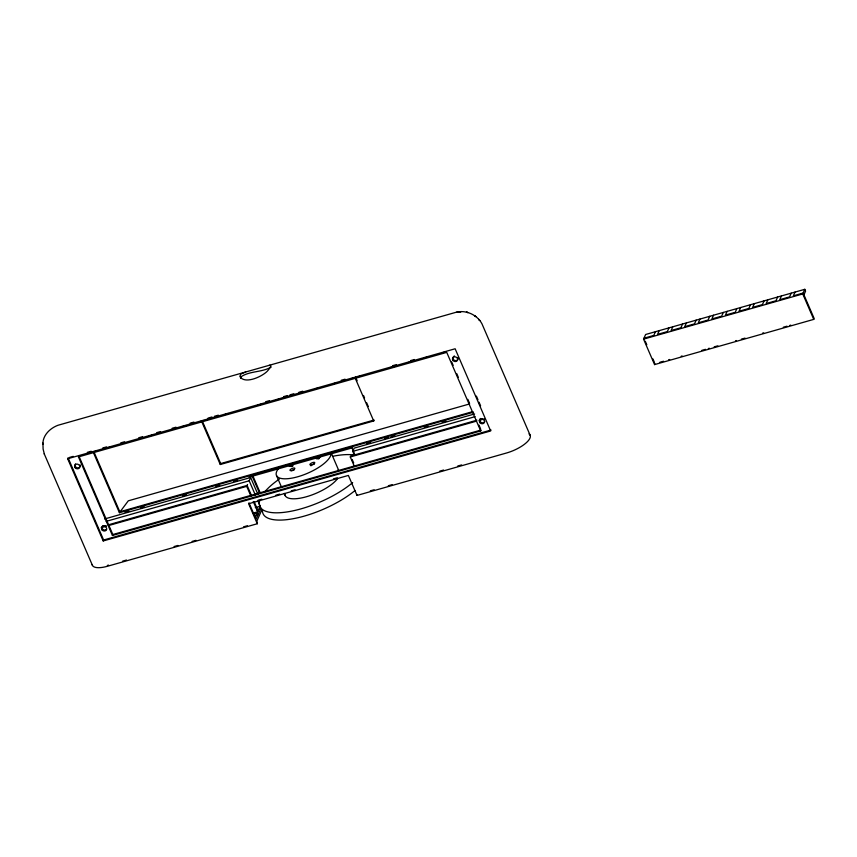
<?xml version="1.0" encoding="UTF-8"?>
<svg xmlns="http://www.w3.org/2000/svg" width="857" height="857" viewBox="0 0 857 857"><rect width="100%" height="100%" fill="white"/><g stroke="black" fill="none" stroke-linecap="round" stroke-linejoin="round"><path stroke-width="1.29" d="M240.624 378.301L240.753 376.994C249.28 370.835 261.942 372.538 271.176 367.064M42.957 443.015L42.893 444.247C42.668 435.26 50.102 428.189 58.008 425.265L456.974 312.023C466.733 310.052 477.253 314.99 481.945 323.785L530.247 435.506M42.936 443.551L43.107 449.047L44.382 454.21M67.671 458.752L68.089 457.82L103.622 540.017L103.204 540.949L490.665 430.964L455.131 348.767L67.671 458.752L103.204 540.949M112.428 535.475L78.458 456.91L78.876 455.978L112.835 534.543L112.428 535.475L480.702 430.942L481.109 430.01L112.835 534.543M473.567 412.196L119.412 512.722L128.293 500.82L469.7 403.915M220.678 463.583L374.134 420.026L373.716 420.958L220.27 464.515L220.678 463.583L202.627 421.826M250.705 495.614L246.709 486.358L247.534 484.494M255.472 495.314L249.183 480.777L250.63 477.52L104.629 518.956M255.643 516.46L257.293 512.743L253.629 513.782M252.815 513.193L257.711 511.811L258.118 510.879L254.122 501.624M258.535 509.947L260.185 506.219L258.086 501.377M260.989 508.18L256.125 519.171L248.948 502.855M261.781 510.001L256.907 520.992L257.282 523.745L107.671 566.209A21.136 7.381 -23.4 0 1 92.202 564.57M354.284 466.219L350.288 456.963L350.695 456.031L476.931 420.198M354.327 455.013L352.763 451.371L354.209 448.115L474.617 413.942M528.994 433.953A21.136 7.381 -23.4 0 1 525.727 443.24A21.136 7.381 -23.4 0 1 506.637 452.967L357.026 495.432L357.433 494.5M795.017 292.098L793.368 295.815L803.148 293.04L814.15 318.483L813.754 319.382L654.566 364.6L643.564 339.147L645.621 334.498L804.798 289.312L805.58 291.134L803.93 294.862M655.412 331.723L653.762 335.441L643.971 338.226M659.204 330.641L657.555 334.369L667.335 331.595L668.985 327.867M654.566 364.6L654.973 363.668M672.788 326.785L671.138 330.513L680.919 327.738L682.568 324.01M686.371 322.928L684.722 326.656L694.502 323.882L696.152 320.154M699.944 319.083L698.294 322.8L708.086 320.025L709.735 316.297M713.527 315.226L711.878 318.943L721.658 316.169L723.308 312.451M727.111 311.37L725.461 315.087L735.242 312.312L736.891 308.595M740.694 307.513L739.045 311.241L748.825 308.456L750.475 304.738M754.278 303.657L752.628 307.384L762.409 304.61L764.058 300.882M767.851 299.8L766.201 303.528L775.992 300.753L777.642 297.025M781.434 295.944L779.784 299.671L789.565 296.897L791.215 293.169M813.754 319.382L802.752 293.94L804.798 289.312M245.68 371.992L240.892 374.027L239.821 376.448C244.759 384.75 262.296 376.544 267.405 371.081C268.38 369.945 273.137 364.579 269.291 365.296M69.374 457.456L73.22 456.363M87.35 452.346L91.206 451.253M102.765 447.975L106.622 446.883M120.751 442.865L124.597 441.773M138.727 437.766L142.583 436.674M156.713 432.656L160.57 431.564M172.128 428.286L175.974 427.193M190.104 423.187L193.961 422.083M208.09 418.077L211.947 416.984M214.496 416.256L218.331 415.174M265.649 401.74L269.484 400.648M283.549 396.662L287.384 395.57M289.945 394.841L293.78 393.759M298.9 392.302L302.735 391.21M341.225 380.283L345.082 379.19M392.602 365.703L396.459 364.611M410.589 360.604L414.434 359.512M91.667 452.357L95.502 451.264M107.007 447.997L110.842 446.904M149.204 436.02L153.039 434.928M182.455 426.582L186.29 425.49M200.356 421.505L204.191 420.412M206.751 419.684L210.586 418.602M224.652 414.606L228.487 413.513M257.893 405.168L261.728 404.075M275.793 400.09L279.639 398.998M282.189 398.269L286.024 397.177M315.44 388.832L319.275 387.75M333.341 383.754L337.176 382.661M351.241 378.676L355.077 377.583M357.637 376.855L361.472 375.762M390.888 367.417L394.723 366.335M408.789 362.34L412.624 361.247M424.129 357.98L427.964 356.898M442.03 352.902L445.865 351.809M78.458 456.91L446.733 352.377L480.702 430.942M643.564 339.147L802.752 293.94M472.668 411.639L119.819 511.79L93.949 451.928M125.09 512.336L128.925 511.254M140.43 507.987L144.265 506.894M182.627 495.999L186.462 494.918M215.878 486.572L219.713 485.48M233.779 481.484L237.614 480.402M249.119 477.135L352.698 447.729M366.764 443.733L370.599 442.651M384.664 438.655L388.5 437.563M391.06 436.845L394.895 435.752M424.311 427.407L428.146 426.315M442.212 422.319L446.047 421.237M659.869 362.275L663.532 361.236M668.556 359.811L669.681 359.49M681.176 356.233L682.14 355.955M701.829 350.363L705.504 349.324M708.343 348.52L709.296 348.253M714.192 346.86L717.855 345.821M735.499 340.807L736.463 340.54M741.359 339.147L745.022 338.108M762.666 333.105L763.63 332.827M783.319 327.235L786.983 326.196M789.833 325.392L790.786 325.114M106.236 521.356L249.183 480.777M352.763 451.371L475.132 416.641M102.883 526.369L105.454 525.641A2.646 2.314 23.9 0 1 106.097 526.005M108.036 524.913L247.116 485.426L251.626 495.839M479.513 419.469L482.084 418.741M101.18 527.666L106.332 526.209M108.903 525.47L246.709 486.358M350.288 456.963L476.492 421.141M479.074 420.401L484.226 418.944M103.622 540.017L491.072 430.032M258 500.274L261.835 499.192M275.9 495.196L279.736 494.103M291.251 490.836L295.087 489.754M333.448 478.859L337.283 477.767M255.29 507.612L260.185 506.219M256.886 510.011L259.339 509.315M254.411 515.593L256.864 514.907M122.647 561.142L126.504 560.049M174.089 546.541L177.945 545.448M192.097 541.431L195.953 540.338M243.549 526.83L247.405 525.727M370.299 490.847L374.155 489.754M388.307 485.737L392.163 484.644M439.748 471.136L443.605 470.043M457.756 466.026L461.612 464.933M458.324 311.862L456.974 312.023L460.123 311.68L458.784 311.809M645.267 341.225L646.799 344.76M652.938 358.944L654.469 362.49M476.406 396.095L477.981 399.748M479.031 402.179L480.606 405.822M451.671 361.9L453.171 365.382M456.717 373.577L458.302 377.262M467.858 399.341L469.443 403.026M478.988 425.104L480.584 428.789M355.548 377.037L357.144 380.722M363.507 395.463L364.568 397.916M366.7 402.833L368.285 406.518M355.13 377.969L373.716 420.958M351.499 446.84L354.562 453.931M352.195 459.502L353.695 462.973M357.026 495.432L348.381 475.431L248.637 503.745L257.282 523.745M331.145 452.85L338.772 470.493M276.597 475.731L281.674 487.494M284.224 493.375L285.242 495.732M252.954 476.042L260.292 493.011M251.754 475.153L259.425 492.882M250.63 477.52L257.957 494.478M253.254 501.506L257.711 511.811M257.293 512.743L258.086 514.554M201.684 421.526L220.27 464.515M93.006 451.639L119.412 512.722M44.2 453.771L92.492 565.491M108.55 565.127A22.582 7.895 -23.4 0 1 107.339 565.427M484.762 421.59A2.646 2.314 23.9 0 1 480.788 422.19A2.646 2.314 23.9 0 1 480.798 418.452M484.43 419.223A2.646 2.314 23.9 0 1 484.773 419.791M457.874 357.583A2.646 2.314 23.9 0 1 455.474 360.626A2.646 2.314 23.9 0 1 453.085 357.144M453.91 356.244A2.646 2.314 23.9 0 1 454.499 355.998M106.557 529.347A2.646 2.314 23.9 0 1 102.112 526.605M102.454 526.102A2.646 2.314 23.9 0 1 102.936 525.705M80.183 466.069A2.646 2.314 23.9 0 1 76.616 467.611A2.646 2.314 23.9 0 1 75.566 463.894M80.012 464.837A2.646 2.314 23.9 0 1 80.183 465.458M291.584 464.376A2.11 0.739 -23.4 0 1 292.783 465.158A2.11 0.739 -23.4 0 1 289.516 466.347L289.302 466.24A2.11 0.739 -23.4 0 1 290.105 465.03M319.34 456.599A2.11 0.739 -23.4 0 1 319.479 457.681L319.083 457.959A2.11 0.739 -23.4 0 1 316.244 458.677A2.11 0.739 -23.4 0 1 317.422 457.145M291.348 466.583A2.11 0.739 -23.4 0 1 292.848 466.079M318.204 458.966A2.11 0.739 -23.4 0 1 319.222 458.57M310.952 465.844A2.646 0.921 -23.4 0 1 311.305 465.49M312.377 464.815A2.646 0.921 -23.4 0 1 314.251 464.183M291.862 470.804A2.646 0.921 -23.4 0 1 294.315 469.84M331.081 453.685A29.588 10.338 -23.4 0 1 297.84 476.738A29.588 10.338 -23.4 0 1 278.407 468.64M354.969 490.568A57.065 19.936 -23.4 0 1 296.179 518.121A57.065 19.936 -23.4 0 1 262.435 510.29M352.677 482.577A57.065 19.936 -23.4 0 1 291.23 511.211A57.065 19.936 -23.4 0 1 259.628 500.788M264.352 492.304A57.065 19.936 -23.4 0 1 279.286 479.117M333.287 456.181A57.065 19.936 -23.4 0 1 353.716 454.949M337.465 478.763A29.588 10.338 -23.4 0 1 306.485 496.728A29.588 10.338 -23.4 0 1 284.792 493.718M337.797 470.118A29.588 10.338 -23.4 0 1 338.665 470.836M461.012 311.648L459.673 311.712L461.012 311.648M467.943 312.548L466.508 312.184L467.943 312.548M475.764 316.544L474.564 315.665L475.764 316.544M478.827 319.436L479.684 320.443L478.827 319.436M479.899 422.651A2.646 2.314 23.9 0 0 484.344 422.522A2.646 2.314 23.9 0 0 481.634 419.03A2.646 2.314 23.9 0 0 479.899 422.651M453.01 360.443A2.646 2.314 23.9 0 0 457.456 360.326A2.646 2.314 23.9 0 0 454.735 356.823A2.646 2.314 23.9 0 0 453.01 360.443M102.037 529.905A2.646 2.314 23.9 0 0 106.482 529.787A2.646 2.314 23.9 0 0 103.761 526.284A2.646 2.314 23.9 0 0 102.037 529.905M75.137 467.697A2.646 2.314 23.9 0 0 79.594 467.579A2.646 2.314 23.9 0 0 76.873 464.087A2.646 2.314 23.9 0 0 75.137 467.697M291.294 470.622A2.646 0.921 -23.4 0 0 294.862 468.372A2.646 0.921 -23.4 0 0 291.08 468.983A2.646 0.921 -23.4 0 0 291.294 470.622M311.22 464.965A2.646 0.921 -23.4 0 0 314.798 462.705A2.646 0.921 -23.4 0 0 311.016 463.326A2.646 0.921 -23.4 0 0 311.22 464.965"/></g></svg>
